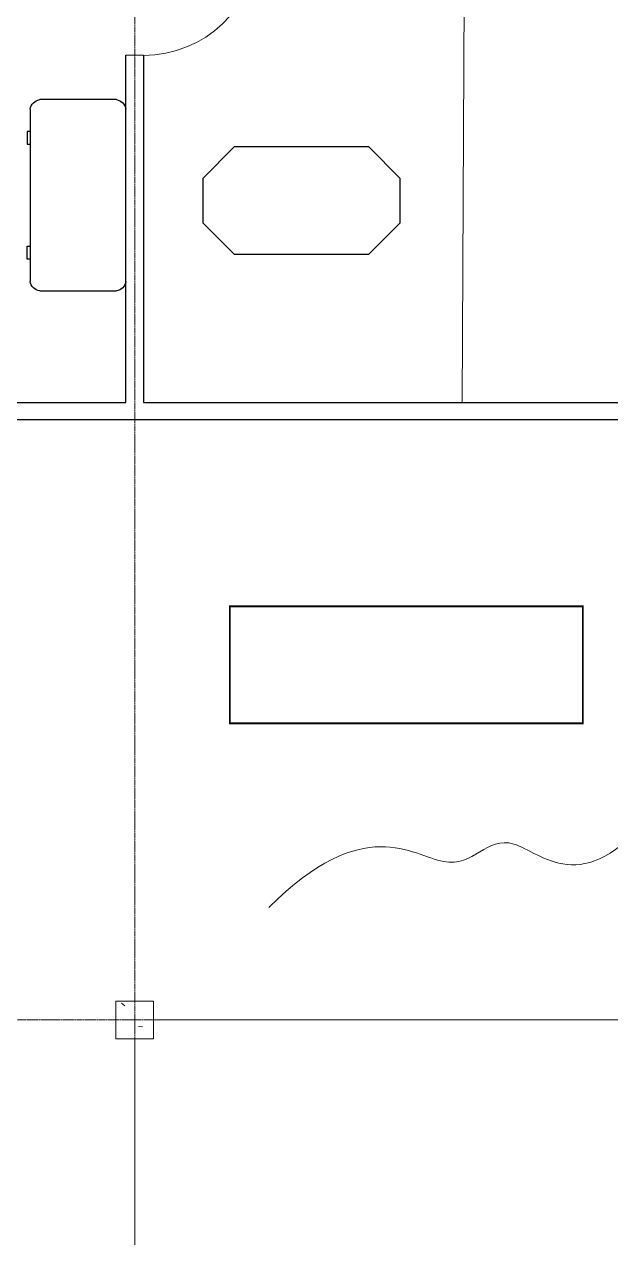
# Model space of a CAD drawing. Header units: millimetres. Extents: x -45493 to 8201, y -4031 to 23928.
# Drawn here: x -12401 to -7734, y 1629 to 11295 of the extents above; entities that cross this region are included whole.
import ezdxf

# ---------------------------------------------------------------- set-up
doc = ezdxf.new("R2010")
doc.units = ezdxf.units.MM
doc.linetypes.add('Grid Line', pattern=[22.225, 12.7, -3.175, 3.175, -3.175])
for name, color, linetype, lineweight in [('A-DOOR', 31, 'Continuous', 9), ('I-WALL', 2, 'Continuous', 9), ('S-COLS', 52, 'Continuous', 9), ('S-GRID', 1, 'Continuous', 9)]:
    doc.layers.add(name, color=color, linetype=linetype, lineweight=lineweight)
doc.layers.add('I-FURN', color=40, linetype='Continuous')

# ---------------------------------------------------------------- blocks, each defined once
blk = doc.blocks.new('M_Concrete-Square-Column - 300 x 300mm-V11-1st Floor Dimensioned Plan')
at = {"layer": 'S-COLS'}
h = blk.add_hatch(dxfattribs=at)
h.set_pattern_fill('FP_12', color=256, style=0, pattern_type=2)
h.set_pattern_definition([(230, (11452.4, 3364.2), (-728.737, 63.756), [76.2, -838.2]), (175, (11452.4, 3364.2), (140.97, -764.228), [60.96, -670.56]), (280.451, (11391.7, 3369.54), (-587.77, -700.467), [64.76, -712.36]), (226.184, (11452.4, 3161), (-1084.316, 168.17), [114.3, -1257.3]), (276.636, (11362.1, 3175), (-949.61, -989.71), [97.14, -1068.54]), (171.184, (11452.4, 3161), (-949.62, -989.7), [91.44, -1005.84]), (201, (11350.8, 3211.8), (-606.458, 409.06), [76.2, -838.2]), (146, (11350.8, 3211.8), (-247.21, -736.753), [60.96, -670.56]), (251.451, (11300.3, 3245.9), (-853.67, -327.685), [64.76, -712.36]), (217.5, (11452.42, 3364.22), (-12.3547, -338.22), [33.528, -628.904, 33.528, -647.192, -673.1]), (217.5, (11452.42, 3364.22), (-12.3547, -338.22), [-1343.152, 33.528, -639.572]), (187.5, (11452.42, 3364.22), (-267.279, -400.722), [33.528, -354.584, 33.528, -870.204]), (187.5, (11452.42, 3364.22), (-267.279, -400.722), [-421.64, -613.664, 33.528, -223.012]), (147.5, (11679, 3364.22), (-542.3633, 22.9153), [33.528, -220.472, 33.528, -1810.512]), (147.5, (11679, 3364.22), (-542.3633, 22.9153), [-287.528, -758.952, 33.528, -1018.032]), (137.5, (11780.6, 3364.22), (-592.517, -101.707), [33.528, -296.672, 33.528, -492.76, -746.76]), (137.5, (11780.6, 3364.22), (-592.517, -101.707), [-856.488, 33.528, -713.232])])
h.paths.add_polyline_path([(150, 150), (-150, 150), (-150, -150), (150, -150)], flags=0)
for p, q in [((150, 150), (-150, 150)), ((-150, 150), (-150, -150)), ((150, -150), (150, 150)), ((-150, -150), (150, -150))]:
    blk.add_line(p, q, dxfattribs=at)
blk = doc.blocks.new('M_Single-Flush - 0915 x 2032mm-145493-1st Floor Dimensioned Plan')
at = {"layer": 'A-DOOR', "lineweight": 18}
for p, q in [((406.5, 69.2), (406.5, 984.5)), ((457.5, 984.5), (406.5, 984.5)), ((457.5, 69.2), (457.5, 984.5)), ((457.5, 69.2), (406.5, 69.2))]:
    blk.add_line(p, q, dxfattribs=at)
at = {"layer": 'A-DOOR'}
blk.add_arc((457.5, 69.2), 916.7, 93.18929, 180, dxfattribs=at)
blk = doc.blocks.new('Desk - 30 x 60 in.')
at = {"linetype": 'Continuous'}
for p, q in [((-26.999995, 0), (26.999995, 0)), ((-29.999995, -27), (-29.999995, -3)), ((29.999995, -3), (29.999995, -27)), ((26.999995, -30), (-26.999995, -30)), ((-20.000005, -30), (-20.000005, -31)), ((-16.000005, -31), (-16.000005, -30)), ((15.999995, -31), (15.999995, -30)), ((19.999995, -30), (19.999995, -31)), ((-20.000005, -31), (-16.000005, -31)), ((19.999995, -31), (15.999995, -31))]:
    blk.add_line(p, q, dxfattribs=at)
for centre, start, end in [((-26.499995, -3.5), 98.1301, 171.8699), ((26.499995, -3.5), 8.130102, 81.8699), ((-26.499995, -26.5), 188.1301, 261.8699), ((26.499995, -26.5), 278.1301, 351.8699)]:
    blk.add_arc(centre, 3.535534, start, end, dxfattribs=at)

msp = doc.modelspace()

# ---------------------------------------------------------------- linework, layer by layer
at = {"layer": 'I-FURN'}
msp.add_lwpolyline([(-9660, 10318), (-10731, 10318), (-10981, 10068), (-10981, 9713), (-10731, 9463), (-9660, 9463), (-9410, 9713), (-9410, 10068)], close=True, dxfattribs=at)
at = {"layer": 'I-WALL'}
for p, q in [((-8897.3, 12226.9), (-8916.3, 8283.5)), ((-11591.5, 11049.2), (-11453, 11049.2))]:
    msp.add_line(p, q, dxfattribs=at)
at = {"layer": 'I-WALL', "lineweight": 25}
for p, q in [((-11591.5, 8283.5), (-11591.5, 11049.2)), ((-11453, 11049.2), (-11453, 8283.5)), ((-14077.3, 8283.5), (-11591.5, 8283.5)), ((-11453, 8283.5), (-6384.8, 8283.5)), ((-6384.8, 8145), (-16841.5, 8145))]:
    msp.add_line(p, q, dxfattribs=at)
at = {"layer": 'I-WALL', "const_width": 15}
msp.add_lwpolyline([(-7956, 6658), (-10765, 6658), (-10765, 5726), (-7956, 5726)], close=True, dxfattribs=at)
at = {"layer": 'I-WALL'}
msp.add_lwpolyline([(-6272.3, 3214.2), (-6422.3, 3214.2), (-6422.3, 3364.2), (-11372.3, 3364.2), (-11372.3, 3214.2), (-11522.3, 3214.2), (-11522.3, 514.2), (-11372.3, 514.2), (-11372.3, 364.2), (-6422.3, 364.2), (-6422.3, 514.2), (-6272.3, 514.2)], close=True, dxfattribs=at)
msp.add_open_spline([(-7411, 5005), (-7956, 4317), (-8622, 5082), (-8922, 4328), (-9699, 5016), (-10454, 4261)], degree=3, dxfattribs=at)
at = {"layer": 'S-GRID', "linetype": 'Grid Line'}
for p, q in [((-11522.3, -4031.1), (-11522.3, 19281.6)), ((-45492.8, 3364.2), (6901.3, 3364.2))]:
    msp.add_line(p, q, dxfattribs=at)

# ---------------------------------------------------------------- block references
at = {"layer": 'A-DOOR', "xscale": -1, "rotation": 270.0000000000001}
msp.add_blockref('M_Single-Flush - 0915 x 2032mm-145493-1st Floor Dimensioned Plan', (-11522.3, 11506.7), dxfattribs=at)
at = {"layer": 'I-FURN', "xscale": -25.4, "yscale": 25.4, "zscale": 25.4, "rotation": 270}
msp.add_blockref('Desk - 30 x 60 in.', (-11591.5, 9932.9), dxfattribs=at)
at = {"layer": 'S-COLS', "xscale": -1, "rotation": 180}
msp.add_blockref('M_Concrete-Square-Column - 300 x 300mm-V11-1st Floor Dimensioned Plan', (-11522.3, 3364.2), dxfattribs=at)

doc.saveas('drawing.dxf')
